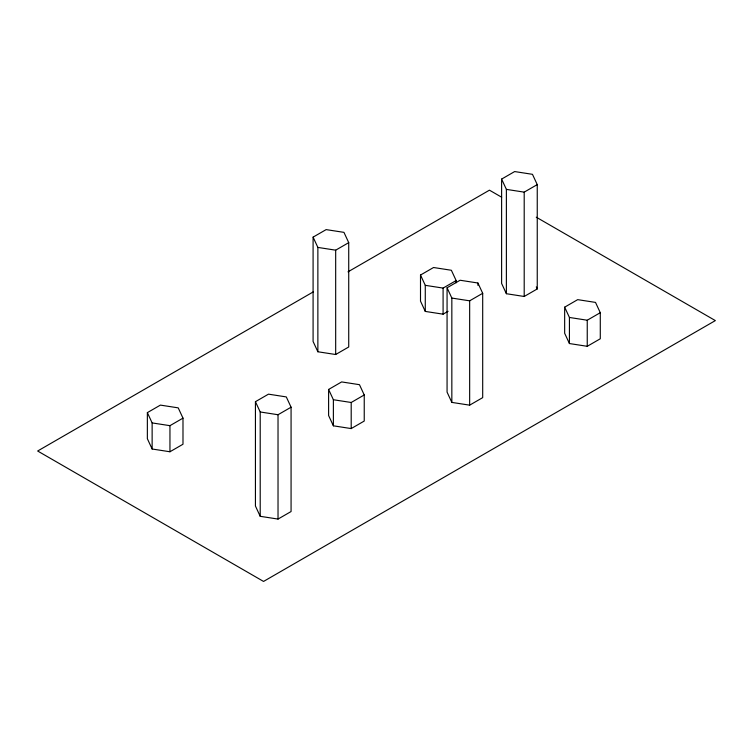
<?xml version="1.0" encoding="UTF-8"?>
<svg xmlns="http://www.w3.org/2000/svg" width="753" height="753" viewBox="0 0 753 753"><rect width="100%" height="100%" fill="white"/><g stroke="black" fill="none" stroke-linecap="round" stroke-linejoin="round"><path stroke-width="1.13" d="M313.088 237.139L326.134 229.609L343.952 232.357L348.724 242.645L348.724 346.982L335.678 354.512L317.87 351.764L313.088 341.476L313.088 237.139L317.87 247.417L317.87 351.764M317.87 247.417L335.678 250.175L348.724 242.645M501.611 179.092L514.657 171.562L532.465 174.32L537.247 184.607L537.247 288.945L524.201 296.475L506.383 293.717L501.611 283.439L501.611 179.092L506.383 189.38L506.383 293.717M313.408 291.806L37.65 451.009L263.55 581.438L715.35 320.59L536.258 217.193M348.008 271.833L489.45 190.17L501.658 197.22M506.383 189.38L524.201 192.137L537.247 184.607M147.362 412.635L160.398 405.105L178.216 407.862L182.988 418.141L182.988 444.232L169.952 451.762L152.134 449.004L147.362 438.717L147.362 412.635L152.134 422.922L152.134 449.004M448.11 311.281L443.093 314.17L425.276 311.422L420.503 301.134L420.503 275.043L433.549 267.513L451.367 270.271L456.139 280.558L456.139 282.827M152.134 422.922L169.952 425.671L182.988 418.141M420.503 275.043L425.276 285.331L443.093 288.088L456.139 280.558M447.066 287.778L460.102 280.248L477.92 283.006L482.692 293.294L482.692 397.631L469.656 405.161L451.838 402.403L447.066 392.115L447.066 287.778L451.838 298.066L451.838 402.403M255.436 401.688L268.482 394.158L286.291 396.916L291.072 407.204L291.072 511.541L278.026 519.071L260.209 516.313L255.436 506.025L255.436 401.688L260.209 411.976L260.209 516.313M451.838 298.066L469.656 300.824L482.692 293.294M260.209 411.976L278.026 414.734L291.072 407.204M328.609 389.452L341.646 381.922L359.463 384.679L364.236 394.958L364.236 421.049L351.199 428.579L333.381 425.822L328.609 415.534L328.609 389.452L333.381 399.739L333.381 425.822M333.381 399.739L351.199 402.488L364.236 394.958M564.656 307.177L577.692 299.647L595.51 302.405L600.282 312.693L600.282 338.775L587.246 346.305L569.428 343.547L564.656 333.268L564.656 307.177L569.428 317.465L569.428 343.547M569.428 317.465L587.246 320.223L600.282 312.693M536.287 286.893L537.247 288.945M587.246 320.223L587.246 346.305M524.201 192.137L524.201 296.475M477.92 283.006L477.92 285.349M469.656 300.824L469.656 405.161M443.093 288.088L443.093 314.17M425.276 285.331L425.276 311.422M351.199 402.488L351.199 428.579M335.678 250.175L335.678 354.512M278.026 414.734L278.026 519.071M169.952 425.671L169.952 451.762"/></g></svg>
